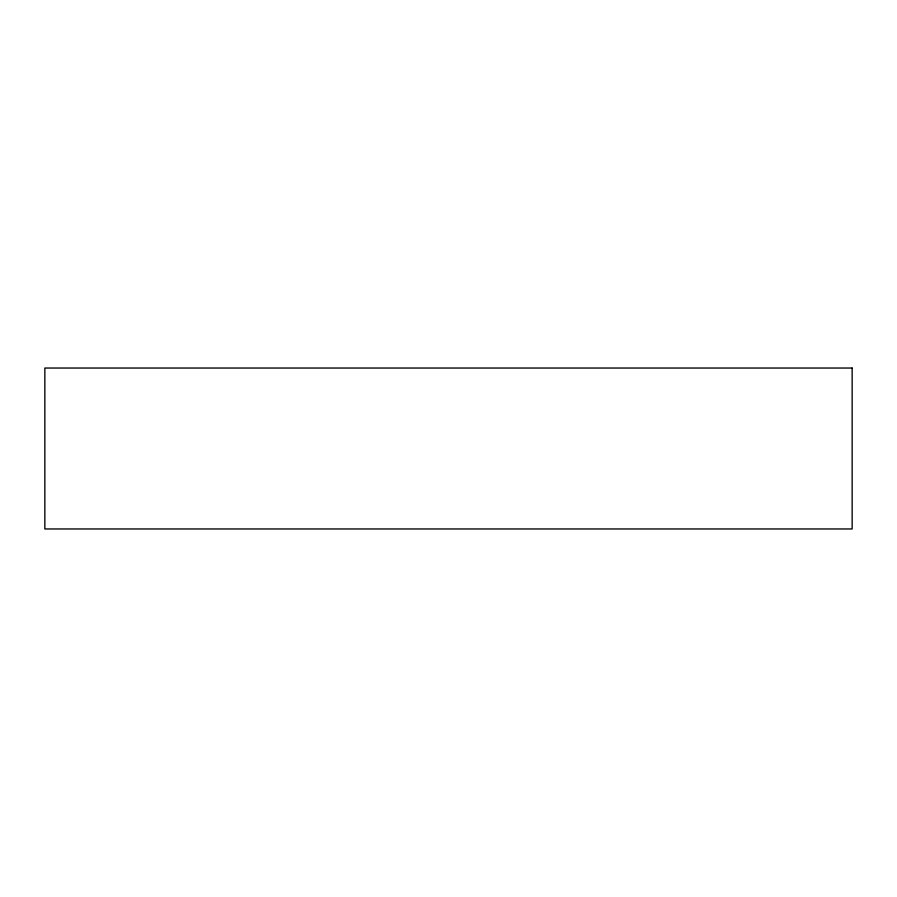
<?xml version="1.0" encoding="UTF-8"?>
<svg xmlns="http://www.w3.org/2000/svg" width="897" height="897" viewBox="0 0 897 897"><rect width="100%" height="100%" fill="white"/><g stroke="black" fill="none" stroke-linecap="round" stroke-linejoin="round"><path stroke-width="1.35" d="M852.15 368.039L44.85 368.039L44.85 528.961L852.15 528.961L852.15 368.039"/></g></svg>
